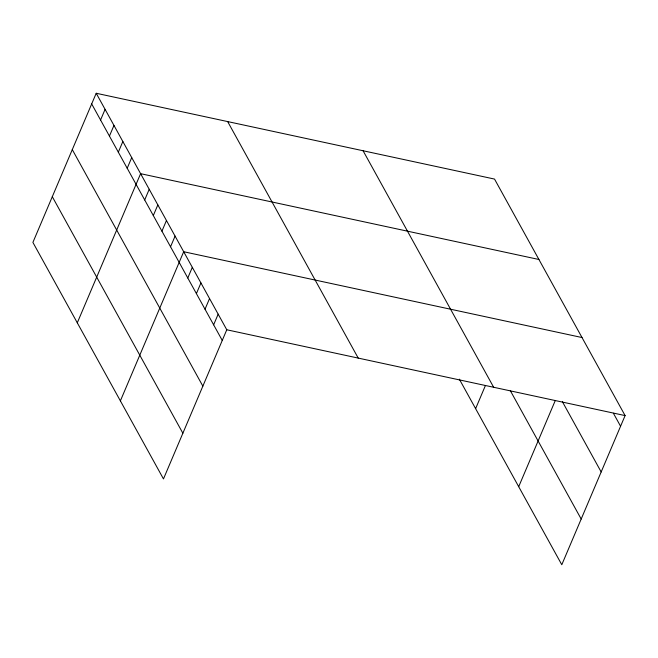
<?xml version="1.0" encoding="UTF-8"?>
<svg xmlns="http://www.w3.org/2000/svg" width="658" height="658" viewBox="0 0 658 658"><rect width="100%" height="100%" fill="white"/><g stroke="black" fill="none" stroke-linecap="round" stroke-linejoin="round"><path stroke-width="0.99" d="M96.208 93.263L32.9 242.407L163.472 478.925L226.78 329.773L96.208 93.263L494.528 179.075L625.1 415.593L561.792 564.737L459.333 379.156M100.567 120.003L105.091 109.343M109.442 136.083L113.966 125.423M118.325 152.171L122.849 141.511M127.2 168.251L131.723 157.591M77.29 322.823L140.606 173.679L538.927 259.491M144.694 199.95L149.218 189.282M153.314 215.553L157.838 204.893M161.934 231.164L166.458 220.504M170.545 246.775L175.077 236.115M120.381 400.878L183.689 251.726L582.009 337.538M187.785 277.997L192.309 267.337M196.405 293.608L200.929 282.948M205.016 309.219L209.54 298.559M213.636 324.83L218.16 314.17M475.619 408.643L485.316 385.785M518.701 486.69L555.294 400.492M226.78 329.773L625.1 415.593M613.396 413.24L620.576 426.252M562.401 401.709L601.173 471.95M510.337 390.688L581.187 519.039M363.084 150.756L493.656 387.274M227.66 121.582L358.223 358.092M91.684 103.923L222.256 340.433M72.29 149.621L202.853 386.139M52.303 196.709L182.866 433.227"/></g></svg>
